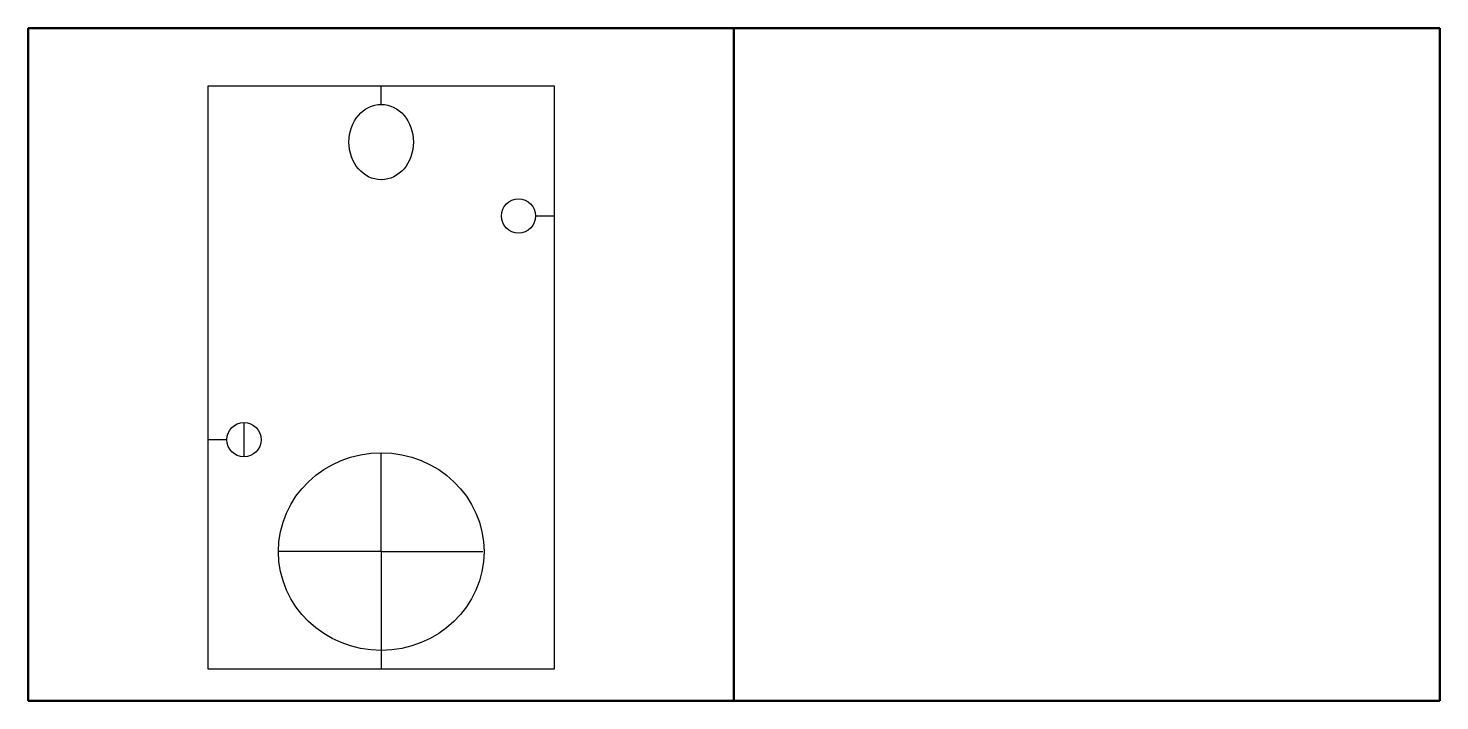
# Model space of a CAD drawing. Header units: millimetres. Extents: x 0 to 3785, y -1803 to 0.
import ezdxf

# ---------------------------------------------------------------- set-up
doc = ezdxf.new("R2010")
doc.units = ezdxf.units.MM
doc.layers.add('IV_BEND_DOWN', color=7, linetype='Continuous', lineweight=50)
doc.layers.add('IV_OUTER_PROFILE', color=7, linetype='Continuous', lineweight=50)

msp = doc.modelspace()

# ---------------------------------------------------------------- linework, layer by layer
for p, q in [((946.6, -204.1), (946.6, -154.1)), ((1360.8, -503.4), (1410.8, -503.4)), ((578.5, -1057.4), (578.5, -1149.4)), ((532.5, -1103.4), (482.5, -1103.4)), ((946.6, -1403.4), (946.6, -1138.4)), ((946.6, -1403.4), (670.9, -1403.4)), ((946.6, -1403.4), (1219.4, -1403.4)), ((946.6, -1403.4), (946.6, -1668.4)), ((946.6, -1668.4), (946.6, -1718.4))]:
    msp.add_line(p, q)
msp.add_lwpolyline([(482.5, -154.1), (1410.8, -154.1), (1410.8, -1718.4), (482.5, -1718.4)], close=True)
for centre in [(1314.8, -503.4), (578.5, -1103.4)]:
    msp.add_circle(centre, 46)
for centre, major_axis, ratio in [((946.6, -305.2), (0, 101), 0.856182), ((946.6, -1403.4), (-275.7, 0), 0.961259)]:
    msp.add_ellipse(centre, major_axis=major_axis, ratio=ratio)
at = {"layer": 'IV_BEND_DOWN'}
msp.add_line((1892.7, -1803.4), (1892.7, 0), dxfattribs=at)
at = {"layer": 'IV_OUTER_PROFILE'}
for p, q in [((0, -1803.4), (0, 0)), ((0, 0), (3785.4, 0)), ((3785.4, 0), (3785.4, -1803.4)), ((0, -1803.4), (3785.4, -1803.4))]:
    msp.add_line(p, q, dxfattribs=at)

doc.saveas('drawing.dxf')
